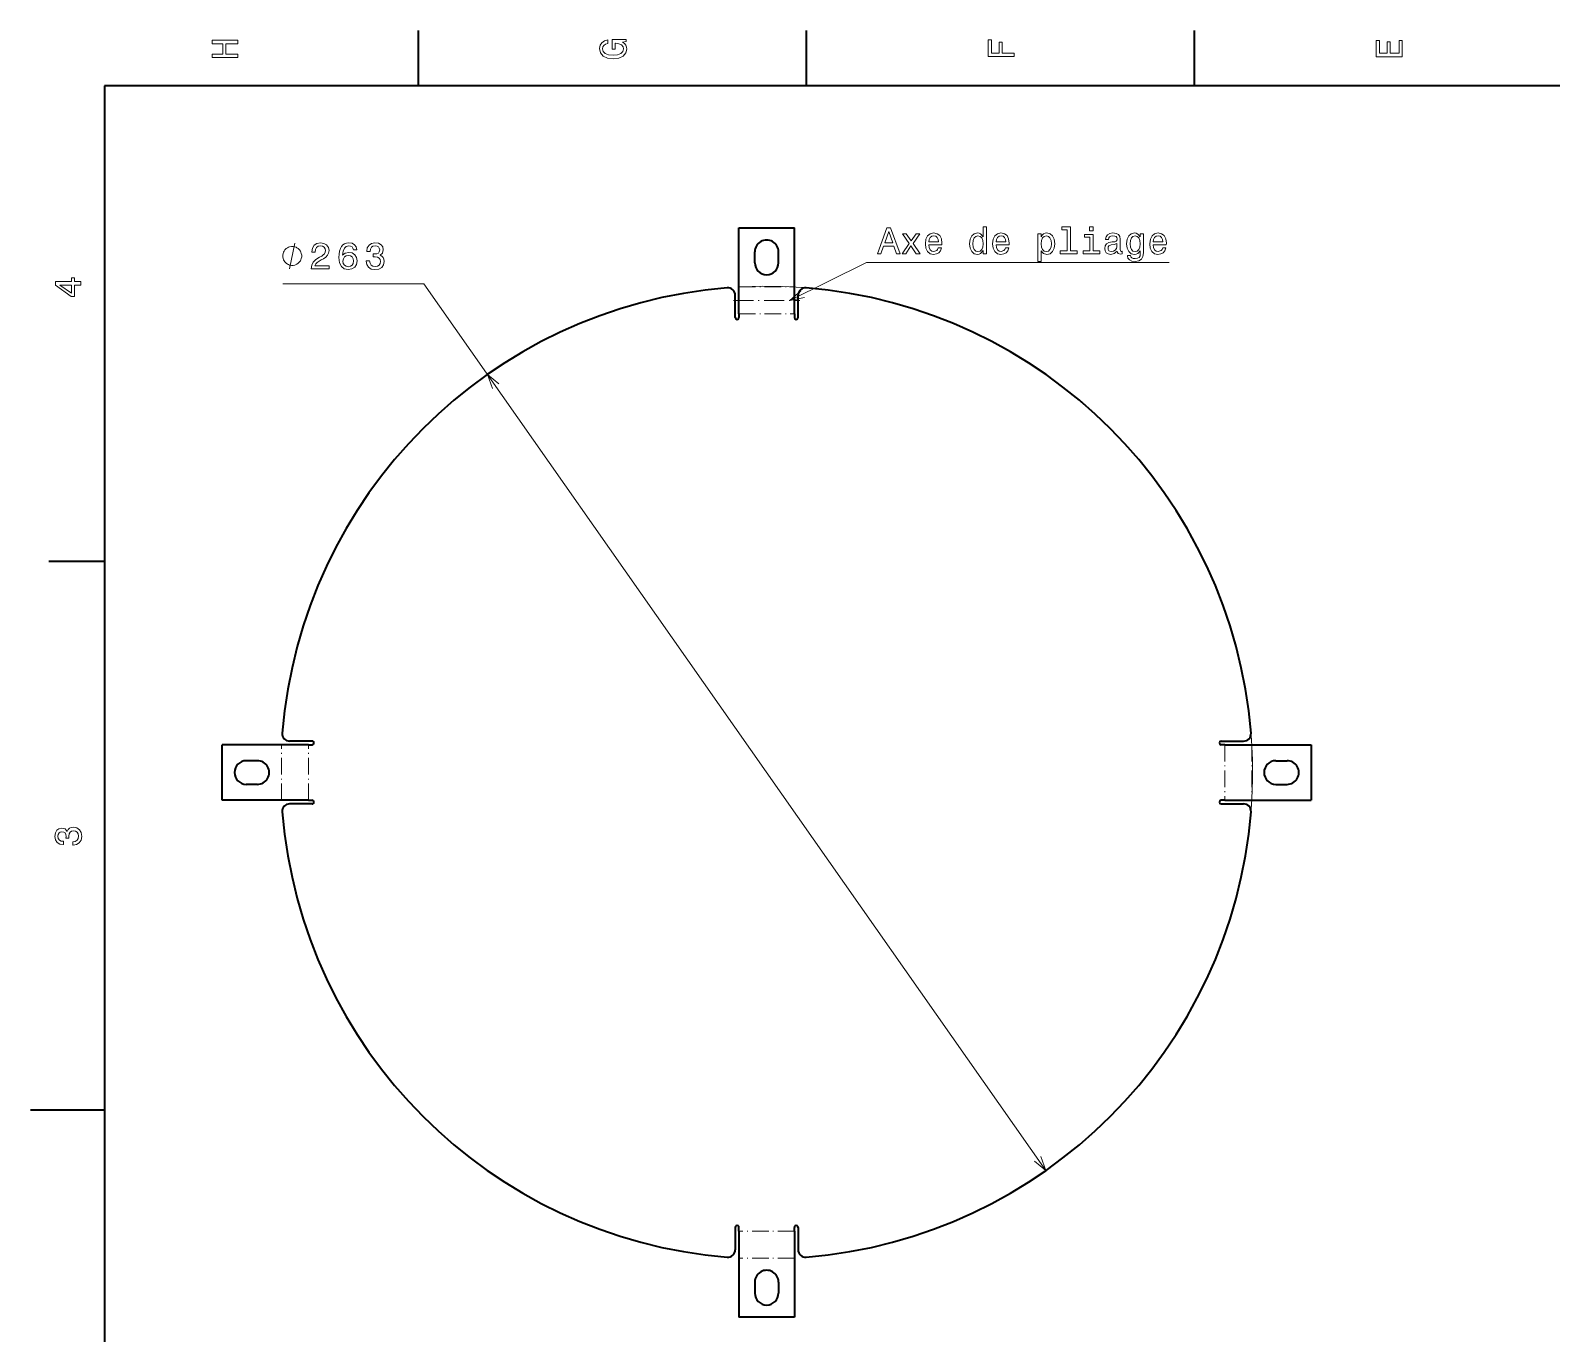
# Model space of a CAD drawing. Extents: x 0 to 420, y 0 to 297.
# Drawn here: x 0 to 205.8, y 118.3 to 294.5 of the extents above; entities that cross this region are included whole.
import ezdxf

# ---------------------------------------------------------------- set-up
doc = ezdxf.new("R2010")
doc.units = 0
doc.linetypes.add('DASHDOT', pattern=[18.5, 12, -3, 0.5, -3])

msp = doc.modelspace()

# ---------------------------------------------------------------- linework, layer by layer
at = {"color": 7, "lineweight": 35, "ltscale": 0.1875}
for p, q in [((52.5, 287), (52.5, 294.5)), ((105, 287), (105, 294.5)), ((157.5, 287), (157.5, 294.5)), ((95.854919, 267.814362), (103.354919, 267.814362)), ((10, 222.699997), (2.5, 222.699997)), ((25.954681, 190.414124), (25.954681, 197.914124)), ((173.255157, 197.914124), (173.255157, 190.414124)), ((103.354919, 120.513885), (95.854919, 120.513885))]:
    msp.add_line(p, q, dxfattribs=at)
at = {"color": 7, "lineweight": 35}
for p, q in [((410, 287), (10, 287)), ((10, 287), (10, 10))]:
    msp.add_line(p, q, dxfattribs=at)
at = {"color": 7, "lineweight": 35, "ltscale": 0.2}
for p, q in [((95.854919, 259.814362), (95.854919, 267.814362)), ((103.354919, 259.814362), (103.354919, 267.814362)), ((33.954681, 197.914124), (25.954681, 197.914124)), ((165.255157, 197.914124), (173.255157, 197.914124)), ((33.954681, 190.414124), (25.954681, 190.414124)), ((165.255157, 190.414124), (173.255157, 190.414124)), ((95.854919, 128.513885), (95.854919, 120.513885)), ((103.354919, 128.513885), (103.354919, 120.513885))]:
    msp.add_line(p, q, dxfattribs=at)
at = {"color": 7, "lineweight": 35, "ltscale": 0.0375}
for p, q in [((98.004921, 263.064362), (98.004921, 264.564362)), ((101.204918, 263.064362), (101.204918, 264.564362)), ((30.704681, 195.76413), (29.204681, 195.76413)), ((168.505157, 195.76413), (170.005157, 195.76413)), ((30.704681, 192.564117), (29.204681, 192.564117)), ((168.505157, 192.564117), (170.005157, 192.564117)), ((98.004921, 125.263885), (98.004921, 123.763885)), ((101.204918, 125.263885), (101.204918, 123.763885))]:
    msp.add_line(p, q, dxfattribs=at)
at = {"color": 7, "lineweight": 13, "ltscale": 0.476868}
msp.add_line((53.213333, 260.257874), (34.138596, 260.257874), dxfattribs=at)
at = {"color": 7, "lineweight": 13}
msp.add_line((53.213333, 260.257874), (137.378876, 140.347855), dxfattribs=at)
at = {"color": 7, "lineweight": 35, "ltscale": 0.091256}
for p, q in [((95.854919, 256.164124), (95.854919, 259.814362)), ((103.354919, 256.164124), (103.354919, 259.814362)), ((37.604919, 197.914124), (33.954681, 197.914124)), ((161.604919, 197.914124), (165.255157, 197.914124)), ((37.604919, 190.414124), (33.954681, 190.414124)), ((161.604919, 190.414124), (165.255157, 190.414124)), ((95.854919, 132.164124), (95.854919, 128.513885)), ((103.354919, 132.164124), (103.354919, 128.513885))]:
    msp.add_line(p, q, dxfattribs=at)
at = {"color": 7, "linetype": 'DASHDOT', "lineweight": 13, "ltscale": 0.1875}
for p, q in [((95.854919, 259.814362), (103.354919, 259.814362)), ((95.854919, 256.164124), (103.354919, 256.164124)), ((33.954681, 190.414124), (33.954681, 197.914124)), ((37.604919, 190.414124), (37.604919, 197.914124)), ((161.604919, 197.914124), (161.604919, 190.414124)), ((165.255157, 197.914124), (165.255157, 190.414124)), ((103.354919, 132.164124), (95.854919, 132.164124)), ((103.354919, 128.513885), (95.854919, 128.513885))]:
    msp.add_line(p, q, dxfattribs=at)
at = {"color": 7, "linetype": 'DASHDOT', "lineweight": 13, "ltscale": 0.225}
msp.add_line((95.104919, 257.989258), (104.104919, 257.989258), dxfattribs=at)
at = {"color": 7, "lineweight": 35, "ltscale": 0.07592}
for p, q in [((95.354919, 255.664124), (95.354919, 258.700928)), ((103.854919, 255.664124), (103.854919, 258.700928)), ((38.104919, 198.414124), (35.068108, 198.414124)), ((161.104919, 198.414124), (164.141724, 198.414124)), ((38.104919, 189.914124), (35.068108, 189.914124)), ((161.104919, 189.914124), (164.141724, 189.914124)), ((95.354919, 132.664124), (95.354919, 129.627319)), ((103.854919, 132.664124), (103.854919, 129.627319))]:
    msp.add_line(p, q, dxfattribs=at)
at = {"color": 7, "lineweight": 35, "ltscale": 0.0125}
for p, q in [((95.854919, 256.164124), (95.854919, 255.664124)), ((103.354919, 256.164124), (103.354919, 255.664124)), ((37.604919, 197.914124), (38.104919, 197.914124)), ((161.604919, 197.914124), (161.104919, 197.914124)), ((37.604919, 190.414124), (38.104919, 190.414124)), ((161.604919, 190.414124), (161.104919, 190.414124)), ((95.854919, 132.164124), (95.854919, 132.664124)), ((103.354919, 132.164124), (103.354919, 132.664124))]:
    msp.add_line(p, q, dxfattribs=at)
at = {"color": 7, "lineweight": 35, "ltscale": 0.25}
msp.add_line((10, 148.5), (0, 148.5), dxfattribs=at)
at = {"color": 7, "lineweight": 13}
for points in [[(28.083214, 290.829987), (28.083214, 291.299011), (26.439121, 291.299011), (26.439121, 292.701019), (28.083214, 292.701019), (28.083214, 293.164978), (24.583214, 293.164978), (24.583214, 292.701019), (26.010447, 292.701019), (26.010447, 291.299011), (24.583214, 291.299011), (24.583214, 290.829987)], [(80.114197, 292.922913), (80.583214, 293.008667), (80.583214, 293.260803), (78.692001, 293.260803), (78.692001, 291.984863), (79.120674, 291.984863), (79.120674, 292.771606), (79.15094, 292.771606), (79.614914, 292.71109), (79.957855, 292.549713), (80.174713, 292.302612), (80.245316, 291.994965), (80.154541, 291.652039), (79.882202, 291.384735), (79.433357, 291.213257), (78.818085, 291.15274), (78.207855, 291.208221), (77.759003, 291.3797), (77.486671, 291.652039), (77.390854, 292.020172), (77.441284, 292.272339), (77.582497, 292.479126), (77.819527, 292.630402), (78.137245, 292.716156), (78.137245, 293.215424), (77.653099, 293.08429), (77.289986, 292.837189), (77.068085, 292.489197), (76.987396, 292.050446), (77.113472, 291.475525), (77.481628, 291.041779), (78.0616, 290.764404), (78.833214, 290.668579), (79.609871, 290.764404), (80.189842, 291.041779), (80.557999, 291.450287), (80.679039, 291.964691), (80.638687, 292.252167), (80.537827, 292.509369), (80.361313, 292.731262)], [(133.083206, 290.966156), (133.083206, 291.43515), (131.474411, 291.43515), (131.474411, 292.907776), (131.055832, 292.907776), (131.055832, 291.43515), (130.006836, 291.43515), (130.006836, 293.245697), (129.583206, 293.245697), (129.583206, 290.966156)], [(185.583206, 290.940918), (185.583206, 293.159943), (185.159576, 293.159943), (185.159576, 291.404907), (183.974411, 291.404907), (183.974411, 292.968292), (183.555832, 292.968292), (183.555832, 291.404907), (182.506836, 291.404907), (182.506836, 293.119598), (182.083206, 293.119598), (182.083206, 290.940918)], [(114.58979, 264.307495), (115.053764, 264.307495), (115.421921, 265.336304), (116.818893, 265.336304), (117.18705, 264.307495), (117.661118, 264.307495), (116.380135, 267.812531), (115.865723, 267.812531)], [(128.887344, 264.726074), (128.887344, 264.307495), (129.331146, 264.307495), (129.331146, 267.928528), (128.89238, 267.928528), (128.89238, 266.602173), (128.554489, 266.985443), (128.347717, 267.076233), (128.110687, 267.111542), (127.682007, 267.010651), (127.349159, 266.728241), (127.132294, 266.274353), (127.056648, 265.664124), (127.132294, 265.053894), (127.349159, 264.594971), (127.682007, 264.307495), (128.110687, 264.21167), (128.347717, 264.246979), (128.559525, 264.337769)], [(140.249725, 267.555328), (140.249725, 264.680695), (139.336914, 264.680695), (139.336914, 264.307495), (141.601318, 264.307495), (141.601318, 264.680695), (140.693542, 264.680695), (140.693542, 267.928528), (139.553772, 267.928528), (139.553772, 267.555328)], [(143.774948, 267.928528), (143.305923, 267.928528), (143.305923, 267.424225), (143.774948, 267.424225)], [(37.992729, 262.257874), (40.39835, 262.257874), (40.39835, 262.691589), (38.497051, 262.691589), (38.602959, 262.928619), (38.784515, 263.125305), (39.344315, 263.483368), (39.641865, 263.634674), (39.974716, 263.851532), (40.21175, 264.103699), (40.347916, 264.401245), (40.39835, 264.739136), (40.312614, 265.162781), (40.075581, 265.495605), (39.712471, 265.707428), (39.24345, 265.783081), (38.7593, 265.697357), (38.391144, 265.460327), (38.154114, 265.082092), (38.073421, 264.582794), (38.073421, 264.512207), (38.532356, 264.512207), (38.532356, 264.552551), (38.577744, 264.895477), (38.713909, 265.147644), (38.930771, 265.309021), (39.218235, 265.364502), (39.510742, 265.314056), (39.7276, 265.187988), (39.868809, 264.991302), (39.919243, 264.744171), (39.883938, 264.512207), (39.788116, 264.315491), (39.626736, 264.144043), (39.404831, 263.992737), (39.107281, 263.83136), (38.613045, 263.518677), (38.265064, 263.185822), (38.058292, 262.782349), (37.992729, 262.27301)], [(44.169674, 264.814789), (44.073853, 265.223267), (43.851952, 265.525879), (43.50901, 265.717529), (43.065208, 265.783081), (42.767658, 265.747772), (42.510452, 265.651947), (42.283508, 265.495605), (42.091866, 265.273712), (41.940567, 264.996338), (41.829617, 264.658447), (41.75901, 264.26001), (41.738838, 263.811188), (41.81953, 263.095032), (42.066647, 262.575592), (42.465065, 262.262909), (43.009731, 262.156982), (43.498924, 262.247772), (43.872124, 262.484802), (44.114197, 262.858002), (44.199932, 263.332092), (44.114197, 263.811188), (43.88221, 264.179321), (43.524139, 264.411316), (43.080338, 264.492004), (42.601231, 264.391144), (42.24316, 264.103699), (42.31881, 264.658447), (42.480194, 265.056854), (42.72731, 265.293884), (43.070251, 265.374573), (43.322411, 265.334229), (43.514053, 265.228333), (43.640137, 265.051819), (43.705696, 264.814789)], [(45.424431, 263.3573), (45.424431, 263.321991), (45.505119, 262.83783), (45.742153, 262.474731), (46.115353, 262.242737), (46.609589, 262.156982), (47.134083, 262.242737), (47.527454, 262.46463), (47.779617, 262.817657), (47.870396, 263.271545), (47.830048, 263.569092), (47.719097, 263.811188), (47.53754, 263.997772), (47.295467, 264.133942), (47.623276, 264.406281), (47.739269, 264.839996), (47.663624, 265.233368), (47.446762, 265.530914), (47.093739, 265.717529), (46.609589, 265.783081), (46.155697, 265.702393), (45.807713, 265.480499), (45.580769, 265.127472), (45.505119, 264.658447), (45.505119, 264.623138), (45.953968, 264.623138), (45.994312, 264.945923), (46.125439, 265.177887), (46.337254, 265.319092), (46.634804, 265.369537), (46.897053, 265.329193), (47.088696, 265.223267), (47.204689, 265.051819), (47.250076, 264.819824), (47.204689, 264.572693), (47.083652, 264.406281), (46.871834, 264.30542), (46.58437, 264.275146), (46.387684, 264.280212), (46.387684, 263.881775), (46.634804, 263.891876), (46.952526, 263.846497), (47.18956, 263.725464), (47.330769, 263.528748), (47.381203, 263.271545), (47.325726, 262.979065), (47.179474, 262.762207), (46.947483, 262.626038), (46.639847, 262.580627), (46.322124, 262.631073), (46.090134, 262.782349), (45.943882, 263.024445), (45.888405, 263.3573)], [(115.583305, 265.764984), (116.122932, 267.308228), (116.66256, 265.764984)], [(118.437775, 264.307495), (119.133736, 265.361542), (119.849876, 264.307495), (120.38446, 264.307495), (119.416161, 265.704468), (120.328979, 267.015717), (119.814575, 267.015717), (119.153908, 266.032288), (118.493248, 267.015717), (117.96875, 267.015717), (118.866447, 265.699432), (117.91832, 264.307495)], [(121.53936, 265.53299), (123.314575, 265.53299), (123.319618, 265.739777), (123.238922, 266.319733), (123.017021, 266.753448), (122.664001, 267.015717), (122.194977, 267.111542), (121.736046, 267.010651), (121.383018, 266.728241), (121.156075, 266.269318), (121.075378, 265.664124), (121.151031, 265.043793), (121.377975, 264.589905), (121.72596, 264.307495), (122.179848, 264.21167), (122.573219, 264.277222), (122.895988, 264.4487), (123.133018, 264.721039), (123.269188, 265.084137), (122.830421, 265.084137), (122.739647, 264.882416), (122.608521, 264.73114), (122.235321, 264.610077), (121.947861, 264.665558), (121.731003, 264.842072), (121.58979, 265.129547), (121.53936, 265.517883)], [(121.53936, 265.906189), (121.594833, 266.254181), (121.731003, 266.511383), (121.937775, 266.667725), (122.210106, 266.723206), (122.477402, 266.667725), (122.684174, 266.511383), (122.810249, 266.254181), (122.855637, 265.906189)], [(128.186325, 266.713104), (128.478836, 266.642517), (128.700745, 266.445831), (128.831863, 266.118011), (128.882294, 265.664124), (128.831863, 265.2052), (128.700745, 264.87738), (128.478836, 264.675659), (128.186325, 264.610077), (127.908951, 264.675659), (127.697136, 264.87738), (127.555931, 265.210236), (127.510536, 265.664124), (127.555931, 266.112976), (127.697136, 266.440765), (127.908951, 266.642517)], [(130.64743, 265.53299), (132.422638, 265.53299), (132.427689, 265.739777), (132.347, 266.319733), (132.125092, 266.753448), (131.772064, 267.015717), (131.30304, 267.111542), (130.844116, 267.010651), (130.491089, 266.728241), (130.264145, 266.269318), (130.183456, 265.664124), (130.259094, 265.043793), (130.486038, 264.589905), (130.83403, 264.307495), (131.287918, 264.21167), (131.68129, 264.277222), (132.004059, 264.4487), (132.241089, 264.721039), (132.377258, 265.084137), (131.938492, 265.084137), (131.847717, 264.882416), (131.716583, 264.73114), (131.343399, 264.610077), (131.055923, 264.665558), (130.839066, 264.842072), (130.697861, 265.129547), (130.64743, 265.517883)], [(130.64743, 265.906189), (130.702896, 266.254181), (130.839066, 266.511383), (131.045837, 266.667725), (131.318176, 266.723206), (131.585464, 266.667725), (131.792236, 266.511383), (131.91832, 266.254181), (131.963715, 265.906189)], [(136.749725, 266.597107), (136.749725, 267.015717), (136.305923, 267.015717), (136.305923, 263.258514), (136.749725, 263.258514), (136.749725, 264.721039), (136.906067, 264.484009), (137.082581, 264.327667), (137.526398, 264.21167), (137.950027, 264.307495), (138.282867, 264.594971), (138.499725, 265.048859), (138.580429, 265.664124), (138.499725, 266.274353), (138.282867, 266.728241), (137.950027, 267.010651), (137.526398, 267.111542), (137.284317, 267.081268), (137.077545, 266.985443), (136.901031, 266.824066)], [(137.450745, 264.610077), (137.153198, 264.675659), (136.93634, 264.87738), (136.800171, 265.2052), (136.754776, 265.664124), (136.800171, 266.118011), (136.93634, 266.445831), (137.153198, 266.642517), (137.450745, 266.713104), (137.723083, 266.642517), (137.939941, 266.440765), (138.076111, 266.112976), (138.126541, 265.664124), (138.076111, 265.210236), (137.939941, 264.87738), (137.723083, 264.675659)], [(143.759827, 264.680695), (143.759827, 266.924927), (142.620056, 266.924927), (142.620056, 266.546692), (143.31601, 266.546692), (143.31601, 264.680695), (142.408234, 264.680695), (142.408234, 264.307495), (144.677689, 264.307495), (144.677689, 264.680695)], [(147.048004, 264.660522), (147.048004, 264.645386), (147.073212, 264.473907), (147.148865, 264.352875), (147.466583, 264.25705), (147.713715, 264.297394), (147.713715, 264.64035), (147.607803, 264.625214), (147.466583, 264.690765), (147.441376, 264.892517), (147.441376, 266.294525), (147.380859, 266.652588), (147.204346, 266.904755), (146.896698, 267.056061), (146.462982, 267.111542), (146.039352, 267.051025), (145.726685, 266.879547), (145.529999, 266.612244), (145.464432, 266.259216), (145.464432, 266.228973), (145.862839, 266.228973), (145.898148, 266.440765), (146.009094, 266.592072), (146.190659, 266.682861), (146.447861, 266.71817), (146.694977, 266.692932), (146.87149, 266.617279), (146.977402, 266.486176), (147.012695, 266.304626), (146.992523, 266.092804), (146.911835, 265.986877), (146.710114, 265.936462), (146.331863, 265.896118), (145.898148, 265.805328), (145.590515, 265.643951), (145.408951, 265.391785), (145.353485, 265.018585), (145.403915, 264.68573), (145.560242, 264.438629), (145.812408, 264.282288), (146.1604, 264.226807), (146.62941, 264.332703)], [(146.997574, 265.255615), (146.937042, 264.993378), (146.775665, 264.791656), (146.5336, 264.660522), (146.236038, 264.615143), (146.044403, 264.64035), (145.908234, 264.721039), (145.822495, 264.862244), (145.797287, 265.058929), (145.817459, 265.235443), (145.898148, 265.361542), (146.220917, 265.502747), (146.62941, 265.563263), (146.997574, 265.684296)], [(150.583313, 264.428528), (150.583313, 267.015717), (150.159668, 267.015717), (150.159668, 266.576935), (149.811691, 266.975372), (149.599869, 267.076233), (149.362839, 267.111542), (148.934174, 267.010651), (148.601318, 266.728241), (148.38446, 266.274353), (148.308807, 265.664124), (148.38446, 265.048859), (148.601318, 264.594971), (148.934174, 264.307495), (149.362839, 264.21167), (149.604919, 264.246979), (149.806641, 264.337769), (150.159668, 264.721039), (150.159668, 264.337769), (150.119324, 264.035156), (150.008377, 263.818298), (149.796555, 263.69223), (149.478836, 263.64682), (149.201462, 263.677094), (149.004776, 263.752747), (148.888779, 263.88385), (148.853485, 264.060364), (148.424805, 264.060364), (148.424805, 264.040192), (148.490356, 263.717438), (148.692093, 263.475372), (149.014862, 263.319031), (149.453613, 263.26355), (149.978119, 263.339203), (150.326096, 263.551025), (150.522781, 263.919159)], [(148.767746, 265.664124), (148.813126, 266.112976), (148.949295, 266.445831), (149.161118, 266.642517), (149.443542, 266.713104), (149.741089, 266.642517), (149.962982, 266.445831), (150.099152, 266.112976), (150.149582, 265.664124), (150.099152, 265.2052), (149.962982, 264.87738), (149.741089, 264.675659), (149.443542, 264.610077), (149.161118, 264.675659), (148.949295, 264.87738), (148.813126, 265.210236)], [(151.899582, 265.53299), (153.674805, 265.53299), (153.67984, 265.739777), (153.599152, 266.319733), (153.377258, 266.753448), (153.024231, 267.015717), (152.555206, 267.111542), (152.096268, 267.010651), (151.74324, 266.728241), (151.516296, 266.269318), (151.435608, 265.664124), (151.511261, 265.043793), (151.738205, 264.589905), (152.086182, 264.307495), (152.54007, 264.21167), (152.933441, 264.277222), (153.25621, 264.4487), (153.49324, 264.721039), (153.62941, 265.084137), (153.190643, 265.084137), (153.099869, 264.882416), (152.96875, 264.73114), (152.595551, 264.610077), (152.30809, 264.665558), (152.091232, 264.842072), (151.950012, 265.129547), (151.899582, 265.517883)], [(151.899582, 265.906189), (151.955063, 266.254181), (152.091232, 266.511383), (152.298004, 266.667725), (152.570343, 266.723206), (152.837631, 266.667725), (153.044403, 266.511383), (153.170471, 266.254181), (153.215866, 265.906189)], [(36.705261, 264.007874), (36.705261, 264.124542), (36.646927, 264.357849), (36.588596, 264.532867), (36.530262, 264.649536), (36.413593, 264.824524), (36.238594, 264.999542), (36.063595, 265.116211), (35.94693, 265.17453), (35.771927, 265.232849), (35.538597, 265.291199), (35.421928, 265.291199), (35.30526, 265.291199), (35.07193, 265.232849), (34.896927, 265.17453), (34.780258, 265.116211), (34.605263, 264.999542), (34.43026, 264.824524), (34.313599, 264.649536), (34.255264, 264.532867), (34.19693, 264.357849), (34.138596, 264.124542), (34.138596, 264.007874), (34.138596, 263.891205), (34.19693, 263.657867), (34.255264, 263.482849), (34.313599, 263.366211), (34.43026, 263.191193), (34.605263, 263.016205), (34.780258, 262.899536), (34.896927, 262.841187), (35.07193, 262.782867), (35.30526, 262.724548), (35.421928, 262.724548), (35.538597, 262.724548), (35.771927, 262.782867), (35.94693, 262.841187), (36.063595, 262.899536), (36.238594, 263.016205), (36.413593, 263.191193), (36.530262, 263.366211), (36.588596, 263.482849), (36.646927, 263.657867), (36.705261, 263.891205)], [(43.710739, 263.327026), (43.655266, 263.009308), (43.514053, 262.767242), (43.287109, 262.605835), (43.004688, 262.55542), (42.707138, 262.605835), (42.480194, 262.762207), (42.333939, 263.004272), (42.288551, 263.321991), (42.338982, 263.634674), (42.480194, 263.871704), (42.712181, 264.02301), (43.02486, 264.078461), (43.297195, 264.02301), (43.514053, 263.87674), (43.655266, 263.639709)], [(6.833213, 260.077362), (6.833213, 260.53125), (5.965778, 260.53125), (5.965778, 261.030548), (5.56232, 261.030548), (5.56232, 260.53125), (3.408862, 260.53125), (3.408862, 260.072327), (5.521974, 258.539185), (5.965778, 258.539185), (5.965778, 260.077362)], [(5.56232, 258.96283), (3.993876, 260.077362), (5.56232, 260.077362)], [(5.73379, 184.329117), (5.769093, 184.329117), (6.253242, 184.409805), (6.616354, 184.646835), (6.848343, 185.020035), (6.934078, 185.514282), (6.848343, 186.038773), (6.626441, 186.432144), (6.273415, 186.684311), (5.819525, 186.775085), (5.521974, 186.734741), (5.279899, 186.623795), (5.0933, 186.44223), (4.957133, 186.20015), (4.684798, 186.527969), (4.251081, 186.643967), (3.857709, 186.568314), (3.560158, 186.351456), (3.373559, 185.998428), (3.307997, 185.514282), (3.388689, 185.060394), (3.610591, 184.712402), (3.963617, 184.485458), (4.432637, 184.409805), (4.46794, 184.409805), (4.46794, 184.858658), (4.145173, 184.899002), (3.913184, 185.030121), (3.771974, 185.241943), (3.721542, 185.53949), (3.761888, 185.801743), (3.867795, 185.993378), (4.039265, 186.109375), (4.271254, 186.15477), (4.518372, 186.109375), (4.684798, 185.988342), (4.785663, 185.77652), (4.815922, 185.489059), (4.810879, 185.292374), (5.209294, 185.292374), (5.199208, 185.53949), (5.244596, 185.857224), (5.365634, 186.094254), (5.56232, 186.235458), (5.819525, 186.285889), (6.112032, 186.230423), (6.328891, 186.084167), (6.465058, 185.852173), (6.510447, 185.54454), (6.460014, 185.226807), (6.308718, 184.994827), (6.066643, 184.848572), (5.73379, 184.793091)]]:
    msp.add_lwpolyline(points, close=True, dxfattribs=at)
for points in [[(35.07193, 262.257874), (35.771927, 265.757874)], [(102.743416, 257.989227), (113.104919, 263.117279), (154.073212, 263.117279)], [(104.245216, 259.310059), (102.743416, 257.989227), (104.70443, 258.382202)], [(63.364517, 246.696564), (61.830967, 247.980392), (62.517147, 246.101791)], [(135.845322, 141.631683), (137.378876, 140.347855), (136.692688, 142.226456)]]:
    msp.add_lwpolyline(points, dxfattribs=at)
at = {"color": 7, "lineweight": 35}
for centre, radius, start, end in [((99.604919, 264.564362), 1.6, 0, 180.000005), ((99.604919, 263.064362), 1.6, 180.000005, 360), ((99.604919, 194.164124), 65.75, 94.650706, 175.349288), ((94.354919, 258.700928), 1, 0, 94.650706), ((104.854919, 258.700928), 1, 85.349293, 180.000005), ((99.604919, 194.164124), 65.75, 4.650709, 85.349293), ((95.604919, 255.664124), 0.25, 180.000005, 360), ((103.604919, 255.664124), 0.25, 180.000005, 360), ((35.068108, 199.414124), 1, 175.349288, 269.999997), ((38.104919, 198.164124), 0.25, 269.999997, 90.000003), ((161.104919, 198.164124), 0.25, 90.000003, 269.999997), ((164.141724, 199.414124), 1, 269.999997, 4.650709), ((29.204681, 194.164124), 1.6, 90.000003, 269.999997), ((30.704681, 194.164124), 1.6, 269.999997, 90.000003), ((168.505157, 194.164124), 1.6, 90.000003, 269.999997), ((170.005157, 194.164124), 1.6, 269.999997, 90.000003), ((35.068108, 188.914124), 1, 90.000003, 184.650712), ((38.104919, 190.164124), 0.25, 269.999997, 90.000003), ((161.104919, 190.164124), 0.25, 90.000003, 269.999997), ((164.141724, 188.914124), 1, 355.349291, 90.000003), ((99.604919, 194.164124), 65.75, 184.650712, 265.349294), ((99.604919, 194.164124), 65.75, 274.650707, 355.349291), ((95.604919, 132.664124), 0.25, 0, 180.000005), ((103.604919, 132.664124), 0.25, 0, 180.000005), ((94.354919, 129.627319), 1, 265.349294, 360), ((104.854919, 129.627319), 1, 179.999995, 274.650707), ((99.604919, 125.263885), 1.6, 0, 180.000005), ((99.604919, 123.763885), 1.6, 180.000005, 360)]:
    msp.add_arc(centre, radius, start, end, dxfattribs=at)
at = {"color": 7, "lineweight": 13}
msp.add_arc((99.604919, 194.164124), 65.75, 303.32239, 92.907874, dxfattribs=at)

doc.saveas('drawing.dxf')
